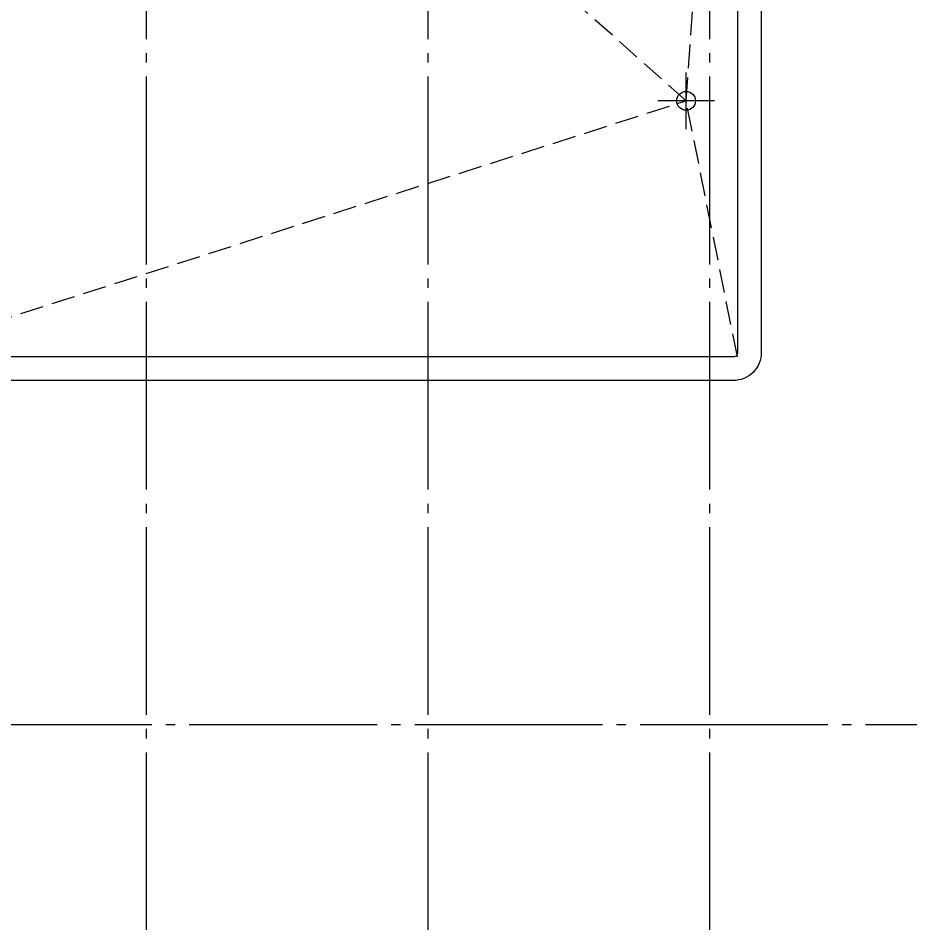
# Model space of a CAD drawing. Header units: millimetres. Extents: x -85420 to 1195317, y -69347 to 470418.
# Drawn here: x 467583 to 477079, y 37463 to 47103 of the extents above; entities that cross this region are included whole.
import ezdxf
from ezdxf import colors
from ezdxf.entities.mleader import LeaderData, LeaderLine
from ezdxf.math import Vec2, Vec3

# ---------------------------------------------------------------- set-up
doc = ezdxf.new("R2010")
doc.units = ezdxf.units.MM
for name, pattern in [('GOST2.303 6', [12, 8, -1.5, 1, -1.5]), ('ГОСТ 2.303 4', [7, 5, -2, 0]), ('ГОСТ 2.303 5', [24, 20, -1.5, 1, -1.5]), ('осевая', [50.8, 31.75, -6.35, 6.35, -6.35])]:
    doc.linetypes.add(name, pattern=pattern)
for name, color, linetype, lineweight in [('!М_Размеры', 250, 'Continuous', 5), ('+АР_Осевые линии', 252, 'GOST2.303 6', 9), ('АР_Отметки', 7, 'Continuous', 5), ('АР_штриховка несущих стен', 250, 'Continuous', 0)]:
    doc.layers.add(name, color=color, linetype=linetype, lineweight=lineweight)
doc.layers.add('!ФС_Козырек', color=7, linetype='Continuous')
doc.layers.add('ОСИ', color=7, linetype='осевая', lineweight=13, true_color=0x999999)
doc.styles.add('ISOCPEUR', font='', dxfattribs={"height": 250})
doc.styles.get('ISOCPEUR').set_extended_font_data('ISOCPEUR', italic=True)

# ---------------------------------------------------------------- blocks, each defined once
blk = doc.blocks.new('Ц.Вход водосток')
at = {"layer": '!ФС_Козырек', "lineweight": 0}
for points in [[(0, -301.4), (0, 301.4)], [(301.4, 0), (-301.4, 0)]]:
    blk.add_lwpolyline(points, dxfattribs=at)
blk.add_circle((0, 0), 100, dxfattribs=at)
blk = doc.blocks.new('A$C314F1C93')
at = {"layer": '+АР_Осевые линии', "linetype": 'ГОСТ 2.303 5', "lineweight": 0, "ltscale": 100}
for p, q in [((38540, 64752.7), (38540, -9752.2)), ((41540, 64752.7), (41540, -9752.2)), ((44540, 64752.7), (44540, -9752.2))]:
    blk.add_line(p, q, dxfattribs=at)
blk.add_lwpolyline([(-4200, 24250), (75280, 24250)], dxfattribs=at)
blk = doc.blocks.new('_DotSmall')
at = {"color": 0, "linetype": 'ByBlock', "const_width": 0.5}
blk.add_lwpolyline([(-0.0625, 0, 1), (0.0625, 0, 1)], format="xyb", close=True, dxfattribs=at)
blk = doc.blocks.new('АР план')
at = {"layer": 'АР_Отметки', "lineweight": 9}
ml = blk.add_multileader_mtext('Standard', dxfattribs=at)
ml.set_content('+3,950', color=256, style='ISOCPEUR')
ml.set_leader_properties(color=256, linetype='Continuous', lineweight=-1)
ml.set_arrow_properties(name='DOTSMALL')
ml.build(insert=Vec2(0, 0))
ml.multileader.update_dxf_attribs({"has_text_frame": 1, "text_left_attachment_type": 4, "text_right_attachment_type": 4, "dogleg_length": 100, "arrow_head_size": 180})
ctx = ml.context
ctx.base_point, ctx.char_height, ctx.arrow_head_size, ctx.landing_gap_size, ctx.plane_origin = Vec3(653061.3, 32239.7), 250, 180, 50, Vec3(652979.9, 30972.2)
ctx.left_attachment, ctx.right_attachment = 4, 4
notes = []
notes.append((ctx, [(0, (0, 0, 0), (0, 0), (1, 0), 1, [])]))
ctx.mtext.insert, ctx.mtext.width, ctx.mtext.line_spacing_style, ctx.mtext.flow_direction = Vec3(653111.3, 32573.1), 852.697, 2, 5
ml = blk.add_multileader_mtext('Standard', dxfattribs=at)
ml.set_content('+1,975', color=256, style='ISOCPEUR')
ml.set_leader_properties(color=256, linetype='Continuous', lineweight=-1)
ml.set_arrow_properties(name='DOTSMALL')
ml.build(insert=Vec2(0, 0))
ml.multileader.update_dxf_attribs({"has_text_frame": 1, "text_left_attachment_type": 4, "text_right_attachment_type": 4, "dogleg_length": 100, "arrow_head_size": 180})
ctx = ml.context
ctx.base_point, ctx.char_height, ctx.arrow_head_size, ctx.landing_gap_size, ctx.plane_origin = Vec3(652749.3, 27128.7), 250, 180, 50, Vec3(655881.4, 25957)
ctx.left_attachment, ctx.right_attachment = 4, 4
notes.append((ctx, [(0, (0, 0, 0), (0, 0), (1, 0), 1, [])]))
ctx.mtext.insert, ctx.mtext.width, ctx.mtext.line_spacing_style, ctx.mtext.flow_direction = Vec3(652799.3, 27528.7), 852.697, 2, 5
for ctx, leaders in notes:
    for number, flags, end, landing, length, lines in leaders:
        leader = LeaderData()
        leader.index, (leader.has_last_leader_line, leader.has_dogleg_vector, leader.attachment_direction) = number, flags
        leader.last_leader_point, leader.dogleg_vector, leader.dogleg_length = Vec3(end), Vec3(landing), length
        for number, points, colour, breaks in lines:
            line = LeaderLine()
            line.index, line.vertices, line.color, line.breaks = number, Vec3.list(points), colors.encode_raw_color(colour), breaks
            leader.lines.append(line)
        ctx.leaders.append(leader)

msp = doc.modelspace()

# ---------------------------------------------------------------- block references
at = {"layer": 'ОСИ', "ltscale": 40}
msp.add_blockref('A$C314F1C93', (430406.4, 15326.4, 0), dxfattribs=at)

# ---------------------------------------------------------------- next in the draw order: linework, layer by layer
at = {"lineweight": 0, "elevation": 0}
msp.add_lwpolyline([(456396.4, 54106.4), (475496.3, 54106.4), (475496.3, 43541.9, -0.423061), (475196.3, 43241.9), (456696.4, 43241.9, -0.40151), (456396.4, 43541.9)], format="xyb", close=True, dxfattribs=at)
msp.add_lwpolyline([(475199.1, 43494.1), (456700.3, 43494.1, -0.384274), (456648.6, 43545.8), (456648.6, 54106.4), (475244.1, 54106.4), (475244.1, 43539.2, -0.437419), (475199.1, 43494.1)], format="xyb", dxfattribs=at)
at = {"layer": 'АР_штриховка несущих стен', "linetype": 'ГОСТ 2.303 4', "lineweight": 0, "ltscale": 50, "elevation": 0}
for points in [[(465946.4, 54006.4), (457196.3, 46221.4), (465946.4, 43421.4), (474696.4, 46221.4), (465946.4, 54006.4)], [(475242.4, 43494.1), (474696.4, 46221.4), (475250.3, 54006.4)]]:
    msp.add_lwpolyline(points, dxfattribs=at)

# ---------------------------------------------------------------- next in the draw order: block references
at = {"layer": '!М_Размеры'}
msp.add_blockref('Ц.Вход водосток', (474696.4, 46221.4, 0), dxfattribs=at)

# ---------------------------------------------------------------- next in the draw order: block references
at = {"color": 12, "true_color": 0xe00000}
msp.add_blockref('АР план', (-85419.9, 14341.6), dxfattribs=at)

doc.saveas('drawing.dxf')
